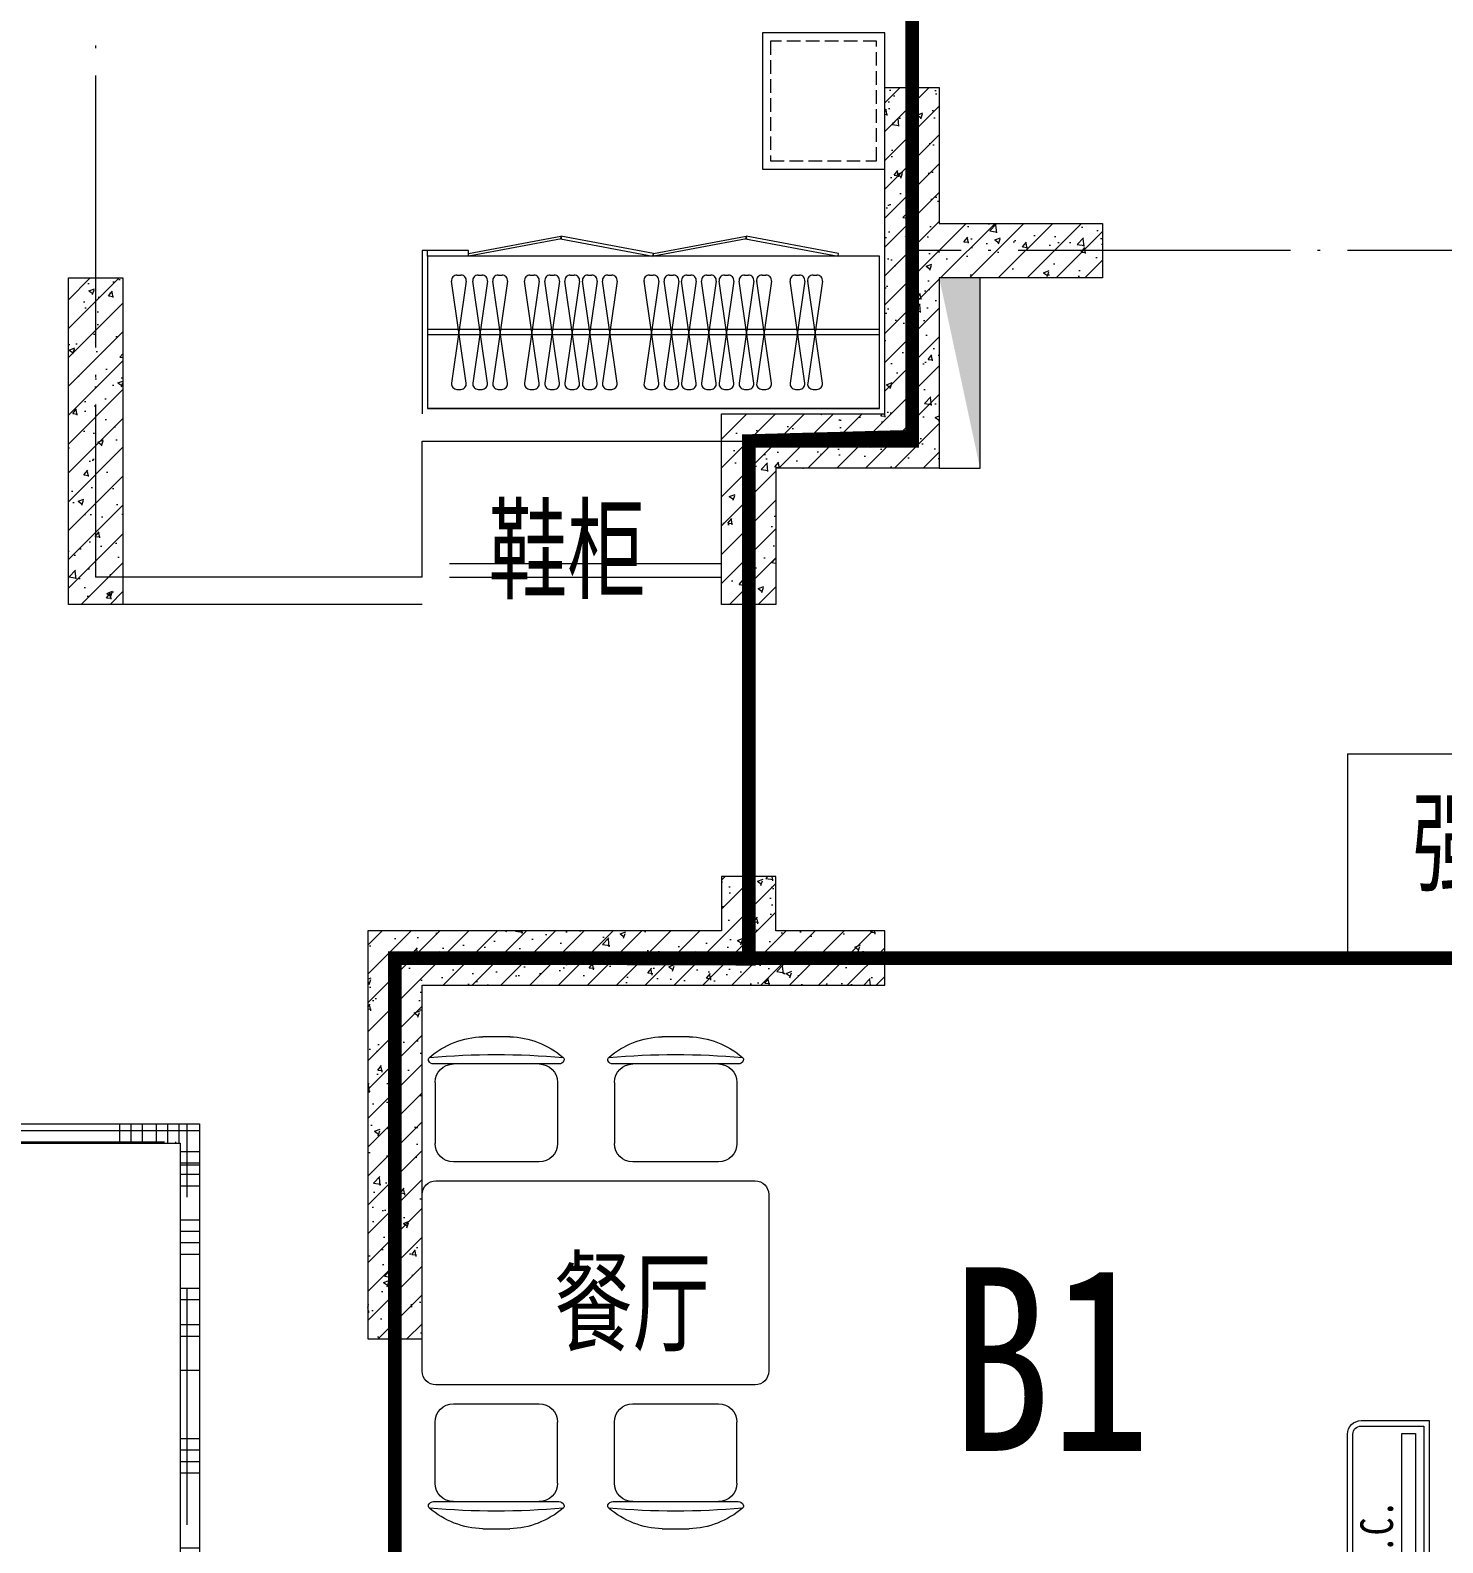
# Model space of a CAD drawing. Extents: x 5393441 to 5456441, y -1528218 to -1483673.
# Drawn here: x 5410101 to 5415291, y -1505849 to -1500290 of the extents above; entities that cross this region are included whole.
import ezdxf
from ezdxf.enums import TextEntityAlignment as Align

# ---------------------------------------------------------------- set-up
doc = ezdxf.new("R2010")
doc.units = 0
doc.header["$LTSCALE"] = 1000
doc.header["$MEASUREMENT"] = 0
doc.linetypes.add('DASH', pattern=[0.35, 0.25, -0.1])
doc.linetypes.add('DOTE', pattern=[2.4200000000000004, 2, -0.2, 0.02, -0.2])
for name, color, linetype, lineweight in [('0-号码', 7, 'Continuous', 5), ('DOTE', 250, 'DOTE', 5), ('fd', 4, 'Continuous', 5), ('PUB_TEXT', 7, 'Continuous', 5), ('剪力墙', 2, 'Continuous', 15), ('剪力墙填充', 8, 'Continuous', 5), ('地下室墙体', 7, 'Continuous', 5), ('家具', 159, 'Continuous', 5), ('面积', 190, 'Continuous', 5)]:
    doc.layers.add(name, color=color, linetype=linetype, lineweight=lineweight)
doc.styles.add('-宋体', font='simfang0.ttf', dxfattribs={"width": 0.8})
doc.styles.add('_TCH_SPACE', font='simplex_.ttf', dxfattribs={"height": 5, "bigfont": 'GBCBIG'})
doc.styles.add('DIM_FONT', font='细黑一简.ttf', dxfattribs={"width": 0.8})
doc.styles.add('HZ', font='SimSun.ttf', dxfattribs={"width": 0.8, "height": 1.2})

# ---------------------------------------------------------------- blocks, each defined once
blk = doc.blocks.new('sdgdfgdfhbf')
at = {"layer": '家具'}
blk.add_lwpolyline([(0, 0), (700, 0), (700, -150), (0, -149.9999999998836), (0, 0)], dxfattribs=at)
blk.add_solid([(0, 0), (0, -149.9999999998836), (0, 0), (700, -149.9999999995343)], dxfattribs=at)
blk = doc.blocks.new('A$C2D724C6D')
at = {"layer": '家具', "ltscale": 0.5}
blk.add_lwpolyline([(49.99992823439243, 299.9999716153252), (849.9999282343852, 299.9999716153252, -0.414213562373095), (899.9999282343852, 249.9999716153252), (899.9999282343924, -2.838467480614781e-05), (-7.176560757216066e-05, -2.838467480614781e-05), (-7.176560757216066e-05, 249.9999716153252, -0.414213562373095)], format="xyb", close=True, dxfattribs=at)
at = {"layer": '家具', "color": 251, "ltscale": 40}
blk.add_lwpolyline([(49.99992823439243, 279.9999716153252), (849.9999282343852, 279.9999716153252, -0.4142135623730951), (879.9999282343852, 249.9999716153252), (879.9999282343924, 19.99997161532519), (19.99992823439243, 19.99997161532519), (19.99992823439243, 249.9999716153252, -0.4142135623730951)], format="xyb", close=True, dxfattribs=at)
blk.add_lwpolyline([(52.93805321354012, 49.9135711810668), (52.93805321354012, 99.9135711810668), (852.9380532135401, 99.9135711810668), (852.9380532135401, 49.9135711810668)], close=True, dxfattribs=at)
at = {"layer": '家具', "color": 251, "ltscale": 40, "style": 'HZ', "width": 0.8}
blk.add_text('A.C.', height=120, rotation=6.403302346886927e-06, dxfattribs=at).set_placement((347.6398743229729, 132.7092034386401))
blk = doc.blocks.new('fjkf')
at = {"layer": '家具'}
for p, q in [((4495004.035092641, -1261164.593125854), (4494354.035092641, -1261164.593125854)), ((4493874.772992838, -1261666.875703689), (4493874.772992838, -1261206.875703689)), ((4493942.272992838, -1261211.875703689), (4494167.272992838, -1261211.875703689)), ((4494304.035092641, -1261214.593125854), (4494304.035092641, -1262388.002846777)), ((4495054.035092641, -1262388.002846777), (4495054.035092641, -1261214.593125854)), ((4495415.797192442, -1261211.875703689), (4495190.797192442, -1261211.875703689)), ((4495483.297192442, -1261206.875703689), (4495483.297192442, -1261666.875703689)), ((4494234.772992838, -1261594.375703689), (4494234.772992838, -1261279.375703689)), ((4495123.297192442, -1261279.375703689), (4495123.297192442, -1261594.375703689)), ((4493774.772992838, -1261486.442270847), (4493774.772992838, -1261387.309136531)), ((4495583.297192442, -1261387.309136531), (4495583.297192442, -1261486.442270847)), ((4493942.272992838, -1261661.875703689), (4494167.272992838, -1261661.875703689)), ((4495415.797192442, -1261661.875703689), (4495190.797192442, -1261661.875703689)), ((4493874.772992838, -1262325.858898928), (4493874.772992838, -1261865.858898928)), ((4495483.297192442, -1261865.858898928), (4495483.297192442, -1262325.858898928)), ((4493942.272992838, -1261870.858898928), (4494167.272992838, -1261870.858898928)), ((4495415.797192442, -1261870.858898928), (4495190.797192442, -1261870.858898928)), ((4494234.772992838, -1262253.358898928), (4494234.772992838, -1261938.358898928)), ((4495123.297192442, -1261938.358898928), (4495123.297192442, -1262253.358898928)), ((4493774.772992838, -1262145.425466086), (4493774.772992838, -1262046.29233177)), ((4495583.297192442, -1262046.29233177), (4495583.297192442, -1262145.425466086)), ((4493942.272992838, -1262320.858898928), (4494167.272992838, -1262320.858898928)), ((4495415.797192442, -1262320.858898928), (4495190.797192442, -1262320.858898928)), ((4494354.035092641, -1262438.002846777), (4495004.035092641, -1262438.002846777))]:
    blk.add_line(p, q, dxfattribs=at)
for centre, radius, start, end in [((4494090.212864161, -1261397.0301156), 315.5896225382623, 139.2734566859327, 178.234862148255), ((4496552.611243559, -1261436.875703689), 2712.716921149136, 174.8023040328757, 185.1976959671243), ((4493858.627220919, -1261197.648302869), 10, 67.33000878699113, 139.2734566859327), ((4493854.772992838, -1261206.875703689), 20, 0, 67.33000878699113), ((4494354.035092641, -1261214.593125854), 50, 90, 180), ((4495004.035092641, -1261214.593125854), 50, 0, 90), ((4495503.297192442, -1261206.875703689), 20, 112.6699912130089, 180), ((4495499.442964361, -1261197.648302869), 10, 40.72654331406727, 112.6699912130089), ((4495267.857321121, -1261397.0301156), 315.5896225382623, 1.765137851744966, 40.72654331406727), ((4492805.458941721, -1261436.875703689), 2712.716921149136, 354.8023040328757, 5.197695967124301), ((4493942.272992838, -1261279.375703689), 67.5, 90, 180), ((4494167.272992838, -1261279.375703689), 67.5, 0, 90), ((4495190.797192442, -1261279.375703689), 67.5, 90, 180), ((4495415.797192442, -1261279.375703689), 67.5, 0, 90), ((4494090.212864161, -1261476.721291778), 315.5896225382623, 181.765137851745, 220.7265433140673), ((4495267.857321121, -1261476.721291778), 315.5896225382623, 319.2734566859327, 358.234862148255), ((4493942.272992838, -1261594.375703689), 67.5, 180, 270), ((4494167.272992838, -1261594.375703689), 67.5, 270, 0), ((4495190.797192442, -1261594.375703689), 67.5, 180, 270), ((4495415.797192442, -1261594.375703689), 67.5, 270, 0), ((4493858.627220919, -1261676.103104509), 10, 220.7265433140673, 292.6699912130089), ((4493854.772992838, -1261666.875703689), 20, 292.6699912130089, 0), ((4495503.297192442, -1261666.875703689), 20, 180, 247.3300087869911), ((4495499.442964361, -1261676.103104509), 10, 247.3300087869911, 319.2734566859327), ((4494090.212864161, -1262056.013310839), 315.5896225382623, 139.2734566859325, 178.2348621482554), ((4496552.611243559, -1262095.858898928), 2712.716921149136, 174.8023040328757, 185.1976959671243), ((4493858.627220919, -1261856.631498108), 10, 67.33000878699117, 139.2734566859325), ((4493854.772992838, -1261865.858898928), 20, 0, 67.33000878699117), ((4495503.297192442, -1261865.858898928), 20, 112.6699912130088, 180), ((4495499.442964361, -1261856.631498108), 10, 40.7265433140675, 112.6699912130088), ((4495267.857321121, -1262056.013310839), 315.5896225382623, 1.765137851744618, 40.7265433140675), ((4492805.458941721, -1262095.858898928), 2712.716921149136, 354.8023040328757, 5.197695967124345), ((4493942.272992838, -1261938.358898928), 67.5, 90, 180), ((4494167.272992838, -1261938.358898928), 67.5, 0, 90), ((4495190.797192442, -1261938.358898928), 67.5, 90, 180), ((4495415.797192442, -1261938.358898928), 67.5, 0, 90), ((4494090.212864161, -1262135.704487017), 315.5896225382623, 181.7651378517446, 220.7265433140675), ((4495267.857321121, -1262135.704487017), 315.5896225382623, 319.2734566859325, 358.2348621482554), ((4493942.272992838, -1262253.358898928), 67.5, 180, 270), ((4494167.272992838, -1262253.358898928), 67.5, 270, 0), ((4495190.797192442, -1262253.358898928), 67.5, 180, 270), ((4495415.797192442, -1262253.358898928), 67.5, 270, 0), ((4493858.627220919, -1262335.086299748), 10, 220.7265433140675, 292.6699912130088), ((4493854.772992838, -1262325.858898928), 20, 292.6699912130088, 0), ((4495503.297192442, -1262325.858898928), 20, 180, 247.3300087869911), ((4495499.442964361, -1262335.086299748), 10, 247.3300087869911, 319.2734566859325), ((4494354.035092641, -1262388.002846777), 50, 180, 270), ((4495004.035092641, -1262388.002846777), 50, 270, 0)]:
    blk.add_arc(centre, radius, start, end, dxfattribs=at)
blk = doc.blocks.new('dgfgf')
at = {"layer": '家具'}
blk.add_lwpolyline([(7597.416674697219, -62676.15392832961), (7147.416674697219, -62676.15392832962), (7147.41667469719, -63176.15392832961), (7597.416674697219, -63176.15392832962), (7597.416674697219, -62676.15392832961), (7517.416674697219, -62676.1539283296)], dxfattribs=at)
at = {"layer": '家具', "color": 251, "linetype": 'DASH', "ltscale": 0.2}
blk.add_lwpolyline([(7567.416674697248, -62706.1539283296), (7177.416674697248, -62706.1539283296), (7177.416674697248, -63146.1539283296), (7567.416674697248, -63146.1539283296)], close=True, dxfattribs=at)
blk = doc.blocks.new('A$C51665D82')
at = {"layer": '家具'}
for p, q in [((235.6646422443446, 3361.500237341214), (3081.284637858102, 3361.500237674103)), ((235.6646422499325, 3314.053641592036), (235.6646422443446, 3361.500237341214)), ((3081.284637858102, 3361.500237674103), (3081.284638253215, 267.5119865451707)), ((905.3797863234649, 3291.1522105193), (3010.936610964825, 3291.152210764471)), ((3010.936610964825, 3291.152210764471), (3010.936611343583, 337.8600134385051)), ((3010.936611343583, 337.8600134385051), (1530.070347495202, 337.8600132659776)), ((3081.284638253215, 267.5119865451707), (1530.07034750341, 267.5119863646687))]:
    blk.add_line(p, q, dxfattribs=at)
at = {"layer": '家具', "color": 8}
for p, q in [((260.1765328696929, 3336.98834672221), (3081.284637860954, 3336.988347050617)), ((260.1765328723704, 3314.053641594888), (260.1765328696929, 3336.98834672221)), ((2789.285668720491, 3291.152210738626), (2789.285668712284, 3361.50023764011)), ((2831.164728484699, 3295.109287256491), (2831.164728476957, 3361.500237644999)), ((2873.043788249954, 3291.152210748405), (2873.043788241746, 3361.500237649889)), ((2923.420051032328, 3291.152210754284), (2923.420051024121, 3361.500237655768)), ((2965.299110797117, 3291.152210759115), (2965.29911078891, 3361.500237660599)), ((3007.178170561907, 3291.152210764005), (3007.1781705537, 3361.500237665488)), ((3037.081264356559, 3092.560570103233), (3037.081264290318, 3361.500237668981)), ((905.0382428860757, 3295.109287032508), (2953.323144768481, 3295.109287270927)), ((2995.202204533736, 3291.152210762608), (2995.202204533271, 3295.109287275583)), ((63.84159646497574, 3186.355390710232), (63.84159645717591, 3256.016519378114)), ((87.05644533212762, 3279.231368258479), (847.6743048289791, 3279.231368347013)), ((870.5575130110374, 3256.34816017031), (870.5575130191864, 3186.023750105931)), ((3010.936611003359, 3260.076809159364), (3081.284637904842, 3260.076809167513)), ((3010.936611008248, 3218.197749394574), (3081.284637909732, 3218.197749402723)), ((3010.936610974139, 3211.3511677481), (3081.284637875622, 3211.351167756249)), ((3010.936611013138, 3176.318689629785), (3081.284637914621, 3176.318689637934)), ((63.84159654681571, 2486.264921010414), (63.84159647068009, 3139.925692954974)), ((87.0564453456318, 3163.140541835339), (847.6743048424833, 3163.140541923873)), ((235.6646424854407, 986.2665479538846), (235.6646422346821, 3140.016976136656)), ((3010.936611017969, 3134.439629864995), (3081.284637919453, 3134.439629873144)), ((3010.936611032637, 3008.802450570627), (3081.284637934121, 3008.802450578776)), ((3010.936611037469, 2966.923390805838), (3081.284637938952, 2966.923390813987)), ((3010.936611042358, 2925.044331041048), (3081.284637943842, 2925.044331049197)), ((3010.936611047247, 2883.165271276259), (3081.284637948731, 2883.165271284408)), ((3010.936611061858, 2757.528091981891), (3081.284637963341, 2757.52809199004)), ((3037.081264496839, 1887.463135748287), (3037.081264395558, 2757.528091984917)), ((1364.043532303709, 2721.672656075796), (1364.043532463082, 1352.534641372506)), ((2320.52585338807, 2721.672656187147), (1364.043532303709, 2721.672656075796)), ((2320.525853547442, 1352.534641483857), (2320.52585338807, 2721.672656187147)), ((3010.936611066747, 2715.649032217101), (3081.284637968231, 2715.64903222525)), ((3010.936611077457, 2623.769972452312), (3081.284637978941, 2623.769972460461)), ((3010.936611082288, 2581.890912687522), (3081.284637983772, 2581.890912695671)), ((84.99976923444774, 2463.141355296946), (847.6743868670892, 2463.141355385713)), ((3010.936611096957, 2456.253733393154), (3081.28463799844, 2456.253733401303)), ((63.84159663994797, 1686.265734472021), (63.84159655217081, 2440.01778957824)), ((3010.936611126177, 2204.979374804418), (3081.284638027661, 2204.979374812567)), ((3010.936611131066, 2163.100315039628), (3081.28463803255, 2163.100315047777)), ((3010.936611135956, 2121.221255274839), (3081.284638037439, 2121.221255282988)), ((3010.936611140845, 2079.342195510049), (3081.284638042329, 2079.342195518198)), ((3010.936611172918, 1803.705016215681), (3081.284638074401, 1803.70501622383)), ((3010.936611177807, 1761.825956450892), (3081.284638079291, 1761.825956459041)), ((3010.936611182638, 1719.946896686102), (3081.284638084122, 1719.946896694251)), ((3010.936611187528, 1678.067836921313), (3081.284638089011, 1678.067836929462)), ((63.84159672143869, 986.2665479338611), (63.84159664530307, 1640.018603039847)), ((84.99976932758, 1663.142168758321), (847.6743869602215, 1663.142168847087)), ((3010.936611202138, 1552.430657626945), (3081.284638103622, 1552.430657635094)), ((3010.936611207027, 1510.551597862155), (3081.284638108511, 1510.551597870304)), ((3037.081264619657, 832.3657013933407), (3037.081264535838, 1552.430657629971)), ((1364.043532463082, 1352.534641372506), (2320.525853547442, 1352.534641483857)), ((3010.936611266457, 999.8819404494716), (3081.284638167941, 999.8819404576207)), ((3010.936611271347, 958.0028806846822), (3081.28463817283, 958.0028806928312)), ((3010.936611276236, 916.1238209198928), (3081.28463817772, 916.1238209280418)), ((3010.936611281126, 874.2447611551033), (3081.284638182609, 874.2447611632524)), ((63.84159682138124, 127.6980896801106), (63.84159674373223, 794.8129217698588)), ((84.99976941838395, 817.9364874883322), (1475.110951422597, 817.9364876501495)), ((235.6646425800864, 172.8966969844769), (235.6646425077342, 794.8129217898822)), ((1497.09470990696, 150.9129387246212), (1497.094709831872, 795.952729245997)), ((3010.936611295736, 748.6075818607351), (3081.284638197219, 748.6075818688842)), ((3010.936611300625, 706.7285220959457), (3081.284638202109, 706.7285221040947)), ((3010.936611305515, 664.8494623311562), (3081.284638206998, 664.8494623393053)), ((3010.936611310346, 622.9704025663668), (3081.28463821183, 622.9704025745159)), ((3010.936611330835, 447.3332232719986), (3081.284638232319, 447.3332232801476)), ((3037.081264685432, 267.5119865400484), (3037.081264664535, 447.3332232750254)), ((3010.936611335666, 405.4541635072092), (3081.28463823715, 405.4541635153582)), ((1754.05578413594, 267.5119863906293), (1754.055784127791, 337.8600132921129)), ((1795.934843899217, 279.8169840711053), (1795.934843892464, 337.8600132970023)), ((1844.769162553013, 267.5119864011649), (1844.769162544864, 337.8600133026484)), ((1886.648222317803, 267.5119864060543), (1886.648222309654, 337.8600133075379)), ((1964.172289227135, 279.816984090663), (1964.172289220383, 337.8600133165601)), ((2006.051348993322, 267.511986419966), (2006.051348985173, 337.8600133214495)), ((2167.089541021036, 267.5119864387088), (2167.089541012887, 337.8600133401924)), ((2208.968600784312, 279.8169841191848), (2208.96860077756, 337.8600133450818)), ((2257.802919438109, 267.5119864492444), (2257.80291942996, 337.860013350728)), ((2299.681979202898, 267.5119864541339), (2299.681979194749, 337.8600133556174)), ((2377.206046112231, 279.8169841387426), (2377.206046105479, 337.8600133646396)), ((2419.085105878417, 267.5119864680455), (2419.085105870268, 337.860013369529)), ((2574.543331624649, 267.5119864862063), (2574.5433316165, 337.8600133876898)), ((2616.422391387925, 279.8169841666822), (2616.422391381173, 337.8600133925793)), ((2665.256710041722, 267.5119864967419), (2665.256710033573, 337.8600133982254)), ((2707.135769806511, 267.5119865016313), (2707.135769798362, 337.8600134031149)), ((2784.659836715844, 279.81698418624), (2784.659836709092, 337.8600134121371)), ((2826.53889648203, 267.511986515543), (2826.538896473881, 337.8600134170265)), ((2868.41795624682, 267.5119865204324), (2868.417956238671, 337.8600134219159)), ((2910.297016010096, 279.8169842008501), (2910.297016003344, 337.8600134267472)), ((2959.131334663893, 267.511986530968), (2959.131334655744, 337.8600134324515)), ((3010.936611340556, 363.5751037424197), (3081.284638242039, 363.5751037505688)), ((1530.070347497065, 321.6960438052192), (3081.284638246929, 321.6960439857794)), ((1530.070347502013, 279.8169840405462), (2953.323145154456, 279.8169842060888)), ((2995.202204920643, 267.5119865351589), (2995.202204919246, 279.8169842107454)), ((63.84159682947211, 58.03696101222886), (63.84159682138124, 127.6980896801106)), ((87.05644569627475, 150.9129385604756), (1507.646697990014, 150.9129387258436)), ((1530.070347527915, 57.70532048470341), (1530.070347519708, 128.0297305490822)), ((87.05644570983713, 34.82211213733535), (1507.187139351212, 34.82211230287794))]:
    blk.add_line(p, q, dxfattribs=at)
at = {"layer": '家具', "ltscale": 20}
for p, q in [((882.4965781413484, 3314.053641667415), (63.84159645042382, 3314.053641572071)), ((905.3797863357468, 3185.970332541387), (905.3797863235231, 3291.170433490654)), ((0.0007620410760864615, 3279.231368248351), (0.0007623080164194107, 986.2665479264688)), ((870.5575950437924, 2486.024563567771), (870.5575949676568, 3140.257333747169)), ((1331.067894689797, 2754.648293682025), (1331.067894856853, 1319.559003758593)), ((2353.501490994298, 2754.648293801059), (1331.067894689797, 2754.648293682025)), ((2353.501491161354, 1319.559003877628), (2353.501490994298, 2754.648293801059)), ((870.5575952184154, 986.0261904909858), (870.5575950491475, 2440.25814720901)), ((1331.067894856853, 1319.559003758593), (2353.501491161354, 1319.559003877628)), ((84.31290238525253, 963.2143858028576), (20.47206797183026, 963.2143857954652)), ((847.6743870417122, 963.1429823089275), (84.99976940150373, 963.1429822203936)), ((65.9520375438733, 850.9121250961907), (1464.119072215399, 850.9121252589393)), ((0.0007623314158990979, 784.9608498683665), (0.000762418785598129, 34.82211212720722)), ((1530.070347514411, 173.7961469078436), (1530.070347443223, 784.9608500464819)), ((1507.187139337766, 150.9129387257854), (1542.009412654093, 150.9129387298599)), ((1564.892620848375, 22.88304717245046), (1564.892620836152, 128.0297305531567)), ((34.82303573924582, -0.0001611851039342582), (1542.009412671672, -0.0001610096078366041))]:
    blk.add_line(p, q, dxfattribs=at)
for centre, major_axis, ratio, start_param, end_param in [((60.51455481548328, 3244.221316380019), (-49.4349210971638, 49.43492109716381), 0.9999999999947311, -0.8330054528858446, 0.2609025696704801), ((882.4965781441424, 3291.170433488034), (16.18087167899285, 16.18087167899284), 0.9999999999939125, 5.497787143895468, 7.068583470697088), ((847.6743048399221, 3186.023750103253), (-16.18087167900194, 16.18087167900194), 0.9999999999927885, 2.356194490305749, 3.926990817107221), ((887.9687316206982, 3186.023750107968), (12.67655860483847, 12.70333333645848), 0.9429872195291776, 2.325806980603356, 5.467399634193149), ((847.674386788276, 3140.257333744492), (-16.18087167909989, 16.1808716790999), 0.9999999999806812, 3.926990817113274, 5.497787143889488), ((847.6743868644116, 2486.024563565094), (-16.18087167900194, 16.18087167900194), 0.9999999999927885, 2.356194490305749, 3.926990817107221), ((847.6743868697667, 2440.258147206332), (16.18087167896192, 16.18087167896192), 0.9999999999977351, 5.497787143897379, 7.068583470695176), ((847.6743869575439, 1686.025377026468), (-16.18087167900194, 16.18087167900194), 0.9999999999927885, 2.356194490305749, 3.926990817107221), ((847.674386962899, 1640.258960667939), (16.18087167896192, 16.18087167896192), 0.9999999999977351, 5.497787143897379, 7.068583470695176), ((23.21561118564568, 986.2665479291463), (16.41537706556734, 16.41537706556734), 0.9999999999961955, 2.356194490306877, 3.838281381814744), ((847.6743870390346, 986.0261904883082), (-16.18087167900194, 16.18087167900194), 0.9999999999927885, 2.356194490305749, 3.926990817107221), ((1507.18713933503, 173.7961469051661), (16.1808716792086, 16.1808716792086), 0.9999999999825065, 3.926990817100279, 5.497787143889765), ((34.8230357352295, 34.82211213122355), (24.62306559831631, 24.62306559831631), 0.9999999999992052, 2.35619449030833, 3.926990817102977), ((1542.009412668995, 22.88304716977291), (-16.18087167900012, 16.18087167900012), 0.9999999999930134, 2.356194490305861, 3.926990817107108)]:
    blk.add_ellipse(centre, major_axis=major_axis, ratio=ratio, start_param=start_param, end_param=end_param, dxfattribs=at)
at = {"layer": '家具', "color": 8}
for centre, major_axis, ratio, start_param, end_param in [((87.05644533492159, 3256.01651938085), (16.41537706564213, 16.41537706564213), 0.9999999999939608, 0.7853981635158058, 2.35619449030576), ((847.674304831773, 3256.348160167632), (16.18087167896192, 16.18087167896192), 0.9999999999977351, 5.497787143897379, 7.068583470695176), ((87.05644534307066, 3186.355390712968), (16.41537706556483, 16.41537706556483), 0.9999999999833209, 2.35619449030044, 3.926990817110919), ((87.05644534842577, 3139.92569295771), (16.41537706556117, 16.41537706556116), 0.9999999999937957, 0.7853981635108734, 2.356194490295648), ((212.4497933570528, 3140.016976133978), (-16.41537706579453, 16.41537706579453), 0.9999999999799907, 3.926990817113681, 5.409077708593273), ((87.05644542456139, 2486.264921013149), (-16.41537706579453, 16.41537706579453), 0.9999999999799907, 0.7853981635238876, 2.267485055003479), ((87.0564454299165, 2440.017789580976), (16.41537706581819, 16.41537706581819), 0.9999999999771874, 0.8741075988192947, 2.356194490297373), ((87.05644551769365, 1686.265734474757), (-16.41537706566688, 16.41537706566688), 0.9999999999948502, 0.785398163516458, 2.267485055010848), ((87.05644552304875, 1640.018603042583), (16.41537706564365, 16.41537706564365), 0.9999999999950101, 0.8741075988104675, 2.356194490306285), ((87.05644559918437, 986.2665479365969), (-16.41537706566688, 16.41537706566688), 0.9999999999948502, 0.785398163516458, 2.267485055010848), ((258.87949136307, 986.2665479566203), (16.41537706556734, 16.41537706556734), 0.9999999999961955, 2.356194490306877, 3.838281381814744), ((87.0564456214779, 794.8129217725946), (16.41537706567901, 16.41537706567901), 0.999999999998139, 0.8741075988112029, 2.356194490307849), ((212.449793630105, 794.8129217872047), (-16.41537706567513, 16.41537706567513), 0.999999999996034, 3.92699081710566, 5.409077708603943), ((87.05644569371361, 174.1277874381049), (16.41537706559393, 16.41537706559393), 0.9999999999998338, 2.356194490308697, 3.926990817102662), ((258.8794914577156, 172.8966969872126), (-16.41537706566072, 16.41537706566072), 0.9999999999927822, 0.7853981635174918, 2.267485055017337), ((87.05644569912693, 127.6980896828463), (-16.41537706560121, 16.41537706560121), 0.9999999999989473, -0.7853981632801293, 0.7853981635144094), ((1507.187139340327, 128.0297305464046), (16.18087167899285, 16.18087167899284), 0.9999999999939125, 5.497787143895468, 7.068583470697088), ((87.05644570721779, 58.03696101496462), (16.4153770656485, 16.4153770656485), 0.9999999999731265, 2.356194490285314, 3.926990817113509), ((1507.187139348534, 57.70532048202585), (-16.18087167897102, 16.18087167897102), 0.9999999999966105, 2.356194490307659, 3.92699081710531)]:
    blk.add_ellipse(centre, major_axis=major_axis, ratio=ratio, start_param=start_param, end_param=end_param, dxfattribs=at)
at = {"layer": '家具', "color": 8, "extrusion": (0, 0, -1)}
for centre, major_axis, ratio, start_param, end_param in [((258.8794911123114, 3140.016976139392), (16.41537706560993, 16.41537706560993), 0.9999999999891798, 3.926990816876216, 5.4090777083708), ((212.4497936078114, 986.266547951207), (16.41537706564365, 16.41537706564365), 0.99999999999501, 0.7853981632835083, 2.267485054779326), ((258.8794913853635, 794.812921792618), (16.4153770656673, 16.41537706566731), 0.9999999999947308, 3.926990816873441, 5.409077708371506), ((1475.110951425158, 795.9527292434359), (15.54486464546244, 15.54486464546244), 0.9999999999860432, -0.785398163520928, 0.7853981632880909), ((212.4497937024571, 172.8966969817993), (16.41537706567901, 16.41537706567902), 0.999999999998139, 0.7853981632819438, 2.26748505477859)]:
    blk.add_ellipse(centre, major_axis=major_axis, ratio=ratio, start_param=start_param, end_param=end_param, dxfattribs=at)
at = {"layer": '家具', "ltscale": 20, "extrusion": (0, 0, -1)}
for centre, major_axis, ratio, start_param, end_param in [((65.95203755155671, 784.9608498760499), (-46.63459393614175, 46.63459393614175), 0.9999999999965749, 5.497787143664034, 7.068583470462245), ((1464.119072223082, 784.9608500387985), (46.63459393615631, 46.63459393615631), 0.9999999999959504, -0.7853981635159744, 0.785398163283082)]:
    blk.add_ellipse(centre, major_axis=major_axis, ratio=ratio, start_param=start_param, end_param=end_param, dxfattribs=at)
at = {"layer": '家具', "ltscale": 20, "extrusion": (0, 0, -0.9999999999999998)}
blk.add_ellipse((1542.009412656771, 128.0297305504791), major_axis=(16.18087167899284, 16.18087167899285), ratio=0.9999999999939128, start_param=-0.7853981635175014, end_param=0.785398163284118, dxfattribs=at)
blk = doc.blocks.new('jianliqiang')
at = {"layer": '剪力墙填充'}
h = blk.add_hatch(dxfattribs=at)
h.set_pattern_fill('钢筋混凝土', color=256, scale=30, style=0)
h.set_pattern_definition([(45, (553807.6401672168, 5985.960819988977), (-53.03300858899106, 53.03300858899107), []), (49.99999999999999, (553807.6401672168, 5985.960819988977), (215.178054780226, -18.82564049477853), [22.5, -247.5]), (355, (553807.6401672168, 5985.960819988977), (-41.6254000839, 225.6576401100035), [18, -198]), (100.4514, (553825.5716712167, 5984.392017988954), (173.5528145142065, 206.8318626182861), [19.12205699999994, -210.3426335999995]), (46.18420000000001, (553807.6401672168, 6045.960819988977), (320.1723145876933, -49.65570429870542), [33.75, -371.25]), (96.63559999999998, (553834.3211907167, 6041.822827889002), (280.398811664611, 292.2353612701325), [28.68308639999996, -315.5138999999993]), (351.1842, (553807.6401672168, 6045.960819988977), (280.3985835400882, 292.2355802775974), [27, -297]), (21, (553837.6401672168, 6030.960819988977), (179.0721156355385, -120.7856671996016), [22.5, -247.5]), (326.0000000000001, (553837.6401672168, 6030.960819988977), (72.99459957647451, 217.5450135140559), [18, -198]), (71.4514, (553852.5628371169, 6020.895338188973), (252.066788574447, 96.75914901298572), [19.122057, -210.3426336]), (37.50000000000001, (553807.6401672168, 5985.960819988977), (3.647956595187201, 99.86815614939344), [0, -195.6, 0, -201, 0, -198.75]), (7.499999999999999, (553807.6401672168, 5985.960819988977), (78.92086123264458, 118.3235135647081), [0, -114.6, 0, -191.1, 0, -75.75]), (327.5, (553740.7401672169, 5985.960819988977), (160.1467308517227, -6.76646152031394), [0, -75, 0, -234, 0, -310.5]), (317.5, (553710.7401672169, 5985.960819988977), (174.9558508027159, 30.03149469969529), [0, -97.5, 0, -155.4, 0, -220.5])])
h.paths.add_polyline_path([(3223472.603503441, -525767.5624390705), (3224072.603503441, -525767.5624390403), (3224072.603503451, -525967.5624390403), (3223472.603503509, -525967.5624384894), (3223472.603503509, -526667.5624388871), (3222872.603503582, -526667.5624391013), (3222872.603503604, -527167.5624391595), (3222672.603503605, -527167.5624391688), (3222672.603503582, -526667.5624391115), (3222672.603503571, -526467.5624391115), (3223272.603503683, -526467.562439082), (3223272.603503267, -525267.562439082), (3223472.603503267, -525267.5624390128)])
h = blk.add_hatch(dxfattribs=at)
h.set_pattern_fill('钢筋混凝土', color=256, scale=30, style=0)
h.set_pattern_definition([(45, (554107.6401688801, 5485.960796223022), (-53.03300858899106, 53.03300858899107), []), (49.99999999999999, (554107.6401688801, 5485.960796223022), (215.178054780226, -18.82564049477853), [22.5, -247.5]), (355, (554107.6401688801, 5485.960796223022), (-41.6254000839, 225.6576401100035), [18, -198]), (100.4514, (554125.5716728801, 5484.391994222999), (173.5528145142065, 206.8318626182861), [19.12205699999993, -210.3426335999994]), (46.18420000000001, (554107.6401688801, 5545.960796223022), (320.1723145876933, -49.65570429870542), [33.75, -371.25]), (96.63559999999998, (554134.32119238, 5541.822804123047), (280.398811664611, 292.2353612701325), [28.68308639999995, -315.5138999999992]), (351.1842, (554107.6401688801, 5545.960796223022), (280.3985835400882, 292.2355802775974), [27, -297]), (21, (554137.6401688801, 5530.960796223022), (179.0721156355385, -120.7856671996016), [22.5, -247.5]), (326.0000000000001, (554137.6401688801, 5530.960796223022), (72.99459957647451, 217.5450135140559), [18, -198]), (71.4514, (554152.5628387802, 5520.895314423018), (252.066788574447, 96.75914901298572), [19.122057, -210.3426336]), (37.50000000000001, (554107.6401688801, 5485.960796223022), (3.647956595187201, 99.86815614939344), [0, -195.6, 0, -201, 0, -198.75]), (7.499999999999999, (554107.6401688801, 5485.960796223022), (78.92086123264458, 118.3235135647081), [0, -114.6, 0, -191.1, 0, -75.75]), (327.5, (554040.7401688802, 5485.960796223022), (160.1467308517227, -6.76646152031394), [0, -75, 0, -234, 0, -310.5]), (317.5, (554010.7401688802, 5485.960796223022), (174.9558508027159, 30.03149469969529), [0, -97.5, 0, -155.4, 0, -220.5])])
h.paths.add_polyline_path([(3220272.603506938, -527167.5624630214), (3220272.603506859, -525967.5624630214), (3220472.603506859, -525967.5624630083), (3220472.603506924, -527167.5624630109)])
h = blk.add_hatch(dxfattribs=at)
h.set_pattern_fill('钢筋混凝土', color=256, scale=30, style=0)
h.set_pattern_definition([(45, (-2189968.581305367, 975232.8746567525), (-53.03300858899106, 53.03300858899107), []), (49.99999999999999, (-2189968.581305367, 975232.8746567525), (215.178054780226, -18.82564049477853), [22.5, -247.5]), (355, (-2189968.581305367, 975232.8746567525), (-41.6254000839, 225.6576401100035), [18, -198]), (100.4514, (-2189950.649801367, 975231.3058547524), (173.5528145142065, 206.8318626182861), [19.12205699999999, -210.3426335999999]), (46.18420000000001, (-2189968.581305367, 975292.8746567525), (320.1723145876933, -49.65570429870542), [33.75, -371.25]), (96.6356, (-2189941.900281867, 975288.7366646525), (280.398811664611, 292.2353612701325), [28.6830864, -315.5139]), (351.1842, (-2189968.581305367, 975292.8746567525), (280.3985835400882, 292.2355802775974), [27, -297]), (21, (-2189938.581305367, 975277.8746567525), (179.0721156355385, -120.7856671996016), [22.5, -247.5]), (326.0000000000001, (-2189938.581305367, 975277.8746567525), (72.99459957647451, 217.5450135140559), [18, -198]), (71.4514, (-2189923.658635467, 975267.8091749524), (252.066788574447, 96.75914901298572), [19.122057, -210.3426336]), (37.50000000000001, (-2189968.581305367, 975232.8746567525), (3.647956595187201, 99.86815614939344), [0, -195.6, 0, -201, 0, -198.75]), (7.499999999999999, (-2189968.581305367, 975232.8746567525), (78.92086123264458, 118.3235135647081), [0, -114.6, 0, -191.1, 0, -75.75]), (327.5, (-2190035.481305367, 975232.8746567525), (160.1467308517227, -6.76646152031394), [0, -75, 0, -234, 0, -310.5]), (317.5, (-2190065.481305367, 975232.8746567525), (174.9558508027159, 30.03149469969529), [0, -97.5, 0, -155.4, 0, -220.5])])
h.paths.add_polyline_path([(3221372.6035066, -528367.5624649117), (3221372.603506676, -529867.5624649117), (3221572.603506674, -529867.5624649117), (3221572.603506607, -528567.5624649015), (3223272.603505363, -528567.5624390831), (3223272.603505352, -528367.562439084), (3222872.603503661, -528367.5624391041), (3222872.603503652, -528167.5624391595), (3222672.603503652, -528167.5624391688), (3222672.603503661, -528367.5624391143)])
at = {"layer": '剪力墙'}
for points in [[(3223472.603503441, -525767.5624390705), (3224072.603503441, -525767.5624390403), (3224072.603503451, -525967.5624390403), (3223472.603503509, -525967.5624384894), (3223472.603503509, -526667.5624388871), (3222872.603503582, -526667.5624391013), (3222872.603503604, -527167.5624391595), (3222672.603503605, -527167.5624391688), (3222672.603503582, -526667.5624391115), (3222672.603503571, -526467.5624391115), (3223272.603503683, -526467.562439082), (3223272.603503267, -525267.562439082), (3223472.603503267, -525267.5624390128)], [(3220272.603506938, -527167.5624630214), (3220272.603506859, -525967.5624630214), (3220472.603506859, -525967.5624630083), (3220472.603506924, -527167.5624630109)], [(3221372.6035066, -528367.5624649117), (3221372.603506676, -529867.5624649117), (3221572.603506674, -529867.5624649117), (3221572.603506607, -528567.5624649015), (3223272.603505363, -528567.5624390831), (3223272.603505352, -528367.562439084), (3222872.603503661, -528367.5624391041), (3222872.603503652, -528167.5624391595), (3222672.603503652, -528167.5624391688), (3222672.603503661, -528367.5624391143)]]:
    blk.add_lwpolyline(points, close=True, dxfattribs=at)

msp = doc.modelspace()

# ---------------------------------------------------------------- linework, layer by layer
at = {"layer": 'DOTE', "linetype": 'DOTE', "ltscale": 0.5}
for p, q in [((5410341.184810825, -1494406.514600309), (5410341.184811931, -1502300.437121822)), ((5413341.184809065, -1494406.514599815), (5413341.184810101, -1501800.437121501)), ((5415941.184808084, -1501100.437121106), (5413341.184810003, -1501100.43712147)), ((5412741.184810101, -1501800.437121584), (5412741.184810367, -1503700.437121561)), ((5414941.184832144, -1502950.437121192), (5418741.184828573, -1502950.437120699)), ((5414941.184832144, -1502950.437121192), (5414941.184832249, -1503700.437121243)), ((5411441.18481212, -1503700.43712174), (5418741.184806499, -1503700.43712072)), ((5411441.184812122, -1503700.43712174), (5411441.18481382, -1515828.965765581))]:
    msp.add_line(p, q, dxfattribs=at)
at = {"layer": 'DOTE', "linetype": 'DOTE'}
msp.add_line((5411541.184792443, -1501800.437121749), (5413341.184810101, -1501800.437121501), dxfattribs=at)
at = {"layer": 'DOTE'}
for q in [(5411541.184792443, -1501800.437121749), (5410341.184811931, -1502300.437121822)]:
    msp.add_line((5411541.184792519, -1502300.437121601), q, dxfattribs=at)
at = {"layer": '地下室墙体'}
msp.add_line((5411541.184792926, -1502400.437119856), (5410241.184812327, -1502400.437119774), dxfattribs=at)
at = {"layer": '家具'}
for p, q in [((5411541.184793017, -1501100.437119616), (5411541.184792946, -1501700.437119622)), ((5411711.184792205, -1501100.437119638), (5411541.184793017, -1501100.437119616)), ((5411561.184792205, -1501100.437119648), (5411561.184793017, -1501100.437119635)), ((5411561.184792203, -1501120.437119632), (5411561.184792205, -1501100.437119632)), ((5411561.184792203, -1501120.437119648), (5411561.184793015, -1501120.437119635)), ((5411711.184792203, -1501120.437119648), (5411711.184792205, -1501100.437119638)), ((5413221.184810835, -1501680.437119952), (5411561.18479295, -1501680.437119619)), ((5411641.184792928, -1502250.43711986), (5412641.18481056, -1502250.437119929)), ((5411641.184792928, -1502300.43711986), (5412641.184810559, -1502300.437119929))]:
    msp.add_line(p, q, dxfattribs=at)
at = {"layer": '家具', "color": 8}
for p, q in [((5411703.247232175, -1501587.79384528), (5411649.285438726, -1501213.080394078)), ((5411703.247232218, -1501213.080394084), (5411649.285438682, -1501587.793845274)), ((5411669.109996743, -1501190.437119678), (5411683.422674208, -1501190.43711968)), ((5411781.127530945, -1501587.793845289), (5411727.165737497, -1501213.080394086)), ((5411781.127530989, -1501213.080394093), (5411727.165737453, -1501587.793845283)), ((5411746.990295513, -1501190.437119687), (5411761.302972978, -1501190.437119689)), ((5411854.718222315, -1501587.793845298), (5411800.756428866, -1501213.080394095)), ((5411854.718222358, -1501213.080394101), (5411800.756428822, -1501587.793845292)), ((5411820.580986883, -1501190.437119696), (5411834.893664348, -1501190.437119697)), ((5411971.536718702, -1501587.793845312), (5411917.574925253, -1501213.080394109)), ((5411971.536718746, -1501213.080394115), (5411917.574925209, -1501587.793845305)), ((5411937.399483269, -1501190.437119709), (5411951.712160734, -1501190.437119711)), ((5412045.895815846, -1501587.79384532), (5411991.934022396, -1501213.080394117)), ((5412045.895815889, -1501213.080394124), (5411991.934022352, -1501587.793845314)), ((5412011.758580413, -1501190.437119718), (5412026.071257878, -1501190.43711972)), ((5412119.486507215, -1501587.793845329), (5412065.524713766, -1501213.080394126)), ((5412119.486507258, -1501213.080394132), (5412065.524713722, -1501587.793845322)), ((5412085.349271782, -1501190.437119727), (5412099.661949248, -1501190.437119728)), ((5412183.87821394, -1501587.793845336), (5412129.916420491, -1501213.080394133)), ((5412183.878213984, -1501213.08039414), (5412129.916420448, -1501587.79384533)), ((5412149.740978508, -1501190.437119734), (5412164.053655974, -1501190.437119736)), ((5412257.46890531, -1501587.793845345), (5412203.50711186, -1501213.080394142)), ((5412257.468905354, -1501213.080394148), (5412203.507111817, -1501587.793845339)), ((5412223.331669877, -1501190.437119742), (5412237.644347343, -1501190.437119744)), ((5412410.322429691, -1501587.793845362), (5412356.360636242, -1501213.08039416)), ((5412410.322429735, -1501213.080394166), (5412356.360636198, -1501587.793845356)), ((5412376.185194259, -1501190.43711976), (5412390.497871724, -1501190.437119762)), ((5412483.91312106, -1501587.793845371), (5412429.951327612, -1501213.080394168)), ((5412483.913121104, -1501213.080394175), (5412429.951327568, -1501587.793845365)), ((5412449.775885628, -1501190.437119769), (5412464.088563094, -1501190.437119771)), ((5412548.304827786, -1501587.793845379), (5412494.343034337, -1501213.080394176)), ((5412548.30482783, -1501213.080394182), (5412494.343034294, -1501587.793845372)), ((5412514.167592354, -1501190.437119776), (5412528.480269819, -1501190.437119778)), ((5412621.895519156, -1501587.793845387), (5412567.933725706, -1501213.080394184)), ((5412621.8955192, -1501213.080394191), (5412567.933725663, -1501587.793845381)), ((5412587.758283723, -1501190.437119785), (5412602.070961189, -1501190.437119787)), ((5412686.287225882, -1501587.793845395), (5412632.325432433, -1501213.080394192)), ((5412686.287225925, -1501213.080394198), (5412632.325432389, -1501587.793845388)), ((5412652.149990449, -1501190.437119792), (5412666.462667914, -1501190.437119794)), ((5412759.877917251, -1501587.793845403), (5412705.916123802, -1501213.080394201)), ((5412759.877917294, -1501213.080394207), (5412705.916123758, -1501587.793845397)), ((5412725.740681818, -1501190.437119801), (5412740.053359284, -1501190.437119803)), ((5412824.269623976, -1501587.793845411), (5412770.307830527, -1501213.080394208)), ((5412824.26962402, -1501213.080394214), (5412770.307830484, -1501587.793845404)), ((5412790.132388544, -1501190.437119809), (5412804.44506601, -1501190.43711981)), ((5412947.281064976, -1501587.793845425), (5412893.319271526, -1501213.080394222)), ((5412947.28106502, -1501213.080394228), (5412893.319271483, -1501587.793845419)), ((5412913.143829543, -1501190.437119823), (5412927.456507009, -1501190.437119824)), ((5413011.672771702, -1501587.793845433), (5412957.710978253, -1501213.08039423)), ((5413011.672771745, -1501213.080394236), (5412957.710978209, -1501587.793845426)), ((5412977.535536269, -1501190.43711983), (5412991.848213734, -1501190.437119832)), ((5413221.184810869, -1501390.437119952), (5411561.184792983, -1501390.437119635)), ((5413221.184810867, -1501410.437119952), (5411561.184792981, -1501410.437119635)), ((5411669.109996693, -1501610.437119678), (5411683.422674159, -1501610.43711968)), ((5411746.990295464, -1501610.437119687), (5411761.30297293, -1501610.437119689)), ((5411820.580986833, -1501610.437119696), (5411834.893664299, -1501610.437119697)), ((5411937.399483221, -1501610.437119709), (5411951.712160686, -1501610.437119711)), ((5412011.758580364, -1501610.437119718), (5412026.07125783, -1501610.43711972)), ((5412085.349271733, -1501610.437119727), (5412099.661949199, -1501610.437119728)), ((5412149.740978459, -1501610.437119734), (5412164.053655924, -1501610.437119736)), ((5412223.331669828, -1501610.437119742), (5412237.644347294, -1501610.437119744)), ((5412376.18519421, -1501610.43711976), (5412390.497871676, -1501610.437119762)), ((5412449.775885579, -1501610.437119769), (5412464.088563045, -1501610.437119771)), ((5412514.167592305, -1501610.437119776), (5412528.48026977, -1501610.437119778)), ((5412587.758283674, -1501610.437119785), (5412602.07096114, -1501610.437119787)), ((5412652.1499904, -1501610.437119792), (5412666.462667866, -1501610.437119794)), ((5412725.740681769, -1501610.437119801), (5412740.053359235, -1501610.437119803)), ((5412790.132388495, -1501610.437119809), (5412804.44506596, -1501610.43711981)), ((5412913.143829494, -1501610.437119823), (5412927.45650696, -1501610.437119824)), ((5412977.53553622, -1501610.43711983), (5412991.848213686, -1501610.437119832))]:
    msp.add_line(p, q, dxfattribs=at)
at = {"layer": '家具'}
for points in [[(5411711.184792204, -1501110.60502163), (5412051.184792184, -1501047.502755019), (5412053.00957945, -1501057.334853037), (5411713.00957947, -1501120.437119648)], [(5412391.184792149, -1501110.60502171), (5412051.184792184, -1501047.502755019), (5412049.360004915, -1501057.334853037), (5412389.36000488, -1501120.437119727)], [(5412391.184792154, -1501110.60502171), (5412731.184792133, -1501047.502755099), (5412733.0095794, -1501057.334853116), (5412393.009579419, -1501120.437119727)], [(5413071.184792099, -1501110.605021789), (5412731.184792133, -1501047.502755099), (5412729.360004865, -1501057.334853116), (5413069.360004829, -1501120.437119806)], [(5413221.1848109, -1501120.437119952), (5411561.184793025, -1501120.437119635), (5411561.18479296, -1501680.437119596), (5413221.184810835, -1501680.437119914)]]:
    msp.add_lwpolyline(points, close=True, dxfattribs=at)
at = {"layer": '家具', "color": 8}
for centre, start, end in [((5411669.10999674, -1501210.437119678), 90, 187.5946433381943), ((5411683.422674205, -1501210.43711968), 352.4053566483474, 90), ((5411746.990295511, -1501210.437119687), 90, 187.5946433381943), ((5411761.302972976, -1501210.437119689), 352.4053566483474, 90), ((5411820.58098688, -1501210.437119696), 90, 187.5946433381943), ((5411834.893664345, -1501210.437119697), 352.4053566483474, 90), ((5411937.399483267, -1501210.437119709), 90, 187.5946433381943), ((5411951.712160733, -1501210.437119711), 352.4053566483474, 90), ((5412011.758580411, -1501210.437119718), 90, 187.5946433381943), ((5412026.071257876, -1501210.43711972), 352.4053566483474, 90), ((5412085.34927178, -1501210.437119727), 90, 187.5946433381943), ((5412099.661949245, -1501210.437119728), 352.4053566483474, 90), ((5412149.740978505, -1501210.437119734), 90, 187.5946433381943), ((5412164.053655971, -1501210.437119736), 352.4053566483474, 90), ((5412223.331669874, -1501210.437119742), 90, 187.5946433381943), ((5412237.644347341, -1501210.437119744), 352.4053566483474, 90), ((5412376.185194257, -1501210.43711976), 90, 187.5946433381943), ((5412390.497871722, -1501210.437119762), 352.4053566483474, 90), ((5412449.775885626, -1501210.437119769), 90, 187.5946433381943), ((5412464.088563091, -1501210.437119771), 352.4053566483474, 90), ((5412514.167592351, -1501210.437119776), 90, 187.5946433381943), ((5412528.480269817, -1501210.437119778), 352.4053566483474, 90), ((5412587.75828372, -1501210.437119785), 90, 187.5946433381943), ((5412602.070961187, -1501210.437119787), 352.4053566483474, 90), ((5412652.149990447, -1501210.437119792), 90, 187.5946433381943), ((5412666.462667912, -1501210.437119794), 352.4053566483474, 90), ((5412725.740681816, -1501210.437119801), 90, 187.5946433381943), ((5412740.053359281, -1501210.437119803), 352.4053566483474, 90), ((5412790.132388541, -1501210.437119809), 90, 187.5946433381943), ((5412804.445066007, -1501210.43711981), 352.4053566483474, 90), ((5412913.14382954, -1501210.437119823), 90, 187.5946433381943), ((5412927.456507007, -1501210.437119824), 352.4053566483474, 90), ((5412977.535536267, -1501210.43711983), 90, 187.5946433381943), ((5412991.848213732, -1501210.437119832), 352.4053566483474, 90), ((5411669.109996696, -1501590.437119678), 172.4053566483474, 270), ((5411683.422674161, -1501590.43711968), 270, 7.59464333819432), ((5411746.990295466, -1501590.437119687), 172.4053566483474, 270), ((5411761.302972931, -1501590.437119689), 270, 7.59464333819432), ((5411820.580986836, -1501590.437119696), 172.4053566483474, 270), ((5411834.893664301, -1501590.437119697), 270, 7.59464333819432), ((5411937.399483223, -1501590.437119709), 172.4053566483474, 270), ((5411951.712160688, -1501590.437119711), 270, 7.59464333819432), ((5412011.758580366, -1501590.437119718), 172.4053566483474, 270), ((5412026.071257832, -1501590.43711972), 270, 7.59464333819432), ((5412085.349271735, -1501590.437119727), 172.4053566483474, 270), ((5412099.661949201, -1501590.437119728), 270, 7.59464333819432), ((5412149.740978462, -1501590.437119734), 172.4053566483474, 270), ((5412164.053655927, -1501590.437119736), 270, 7.59464333819432), ((5412223.331669831, -1501590.437119742), 172.4053566483474, 270), ((5412237.644347296, -1501590.437119744), 270, 7.59464333819432), ((5412376.185194212, -1501590.43711976), 172.4053566483474, 270), ((5412390.497871677, -1501590.437119762), 270, 7.59464333819432), ((5412449.775885581, -1501590.437119769), 172.4053566483474, 270), ((5412464.088563047, -1501590.437119771), 270, 7.59464333819432), ((5412514.167592308, -1501590.437119776), 172.4053566483474, 270), ((5412528.480269773, -1501590.437119778), 270, 7.59464333819432), ((5412587.758283677, -1501590.437119785), 172.4053566483474, 270), ((5412602.070961142, -1501590.437119787), 270, 7.59464333819432), ((5412652.149990402, -1501590.437119792), 172.4053566483474, 270), ((5412666.462667868, -1501590.437119794), 270, 7.59464333819432), ((5412725.740681771, -1501590.437119801), 172.4053566483474, 270), ((5412740.053359237, -1501590.437119803), 270, 7.59464333819432), ((5412790.132388498, -1501590.437119809), 172.4053566483474, 270), ((5412804.445065963, -1501590.43711981), 270, 7.59464333819432), ((5412913.143829497, -1501590.437119823), 172.4053566483474, 270), ((5412927.456506962, -1501590.437119824), 270, 7.59464333819432), ((5412977.535536222, -1501590.43711983), 172.4053566483474, 270), ((5412991.848213688, -1501590.437119832), 270, 7.59464333819432)]:
    msp.add_arc(centre, 20, start, end, dxfattribs=at)
at = {"layer": '面积', "const_width": 50}
for points in [[(5412741.184812268, -1501800.437163978), (5413341.184812268, -1501800.437164002), (5413341.184812387, -1498400.437080924), (5407441.184814156, -1498400.437080665), (5407441.184814131, -1499000.437080664), (5404141.184814137, -1499000.437080528), (5404141.184813776, -1508100.437163508), (5407541.184813775, -1508100.437119657), (5407541.184813775, -1508100.437119657), (5411441.18481549, -1509600.437119819), (5411441.184813947, -1503700.437131832), (5412741.184812193, -1503700.437131884)], [(5411441.184813662, -1511000.437160149), (5411941.184812492, -1511000.43716012), (5415341.184810834, -1512500.437159878), (5415341.184810823, -1511000.437159953), (5418341.184805781, -1511000.437159725), (5421641.184810678, -1511000.437159708), (5421641.1848111, -1504700.437159653), (5419841.184810101, -1504700.437159811), (5418341.184805624, -1506050.437159743), (5418341.184806133, -1504700.437159943), (5418341.1848065, -1503700.437159713), (5411441.184813663, -1503700.437121668), (5411441.184813662, -1511000.437160149)]]:
    msp.add_lwpolyline(points, close=True, dxfattribs=at)

# ---------------------------------------------------------------- block references
at = {"layer": 'fd'}
msp.add_blockref('jianliqiang', (2189968.581305367, -975232.8746567525), dxfattribs=at)
at = {"layer": '家具'}
for name, p, rotation in [('dgfgf', (5420387.820505157, -1563476.69816599), 179.9993053017263), ('A$C2D724C6D', (5415241.184782174, -1506300.437048996), 90.0000441827862)]:
    msp.add_blockref(name, p, dxfattribs=dict(at, rotation=rotation))
at = {"layer": '家具', "xscale": -1, "rotation": 90}
msp.add_blockref('sdgdfgdfhbf', (5413441.184809991, -1501200.437121203), dxfattribs=at)
at = {"layer": '家具'}
msp.add_blockref('A$C51665D82', (5407641.18404971, -1507671.40717093), dxfattribs=at)
at = {"layer": '面积', "xscale": -1, "rotation": 90}
msp.add_blockref('fjkf', (4150376.591686176, 2989785.060482662), dxfattribs=at)

# ---------------------------------------------------------------- texts
at = {"layer": '0-号码', "style": '-宋体', "width": 0.8}
msp.add_text('B1', height=674.9999999999999, rotation=5.807354597209269e-09, dxfattribs=at).set_placement((5413483.358257724, -1505511.728899363))
at = {"layer": 'PUB_TEXT', "style": '_TCH_SPACE', "width": 0.7058823529411765}
for s, rotation, p in [('鞋柜', 359.999999997726, (5412074.36522034, -1502348.54721398)), ('强电', 7.520783995573764e-09, (5415466.461115181, -1503424.366906319)), ('餐厅', 7.520783995573764e-09, (5412314.26575647, -1505114.8290733))]:
    msp.add_text(s, height=300, rotation=rotation, dxfattribs=at).set_placement(p, align=Align.CENTER)
at = {"layer": '家具', "color": 8, "style": 'DIM_FONT', "flags": 9}
for tag, p, s, rotation, width in [('XSIZE', (5411675.499668785, -1501385.437119679), '54', 179.9999999809425, 0.7000000001862645), ('YSIZE', (5411675.816335453, -1501385.437119679), '450', 179.9999999809425, 0.7000000001862645), ('XSIZE', (5411753.379967555, -1501385.437119688), '54', 180, 0.7000000001862645), ('YSIZE', (5411753.696634223, -1501385.437119688), '450', 180, 0.7000000001862645), ('XSIZE', (5411826.970658925, -1501385.437119696), '54', 180, 0.7000000001862645), ('YSIZE', (5411827.287325593, -1501385.437119696), '450', 180, 0.7000000001862645), ('XSIZE', (5411943.789155312, -1501385.43711971), '54', 179.9999999809425, 0.7000000001862645), ('YSIZE', (5411944.105821979, -1501385.43711971), '450', 179.9999999809425, 0.7000000001862645), ('XSIZE', (5412018.148252456, -1501385.437119719), '54', 180, 0.7000000001862645), ('YSIZE', (5412018.464919123, -1501385.437119719), '450', 180, 0.7000000001862645), ('XSIZE', (5412091.738943825, -1501385.437119727), '54', 179.9999999809425, 0.7000000001862645), ('YSIZE', (5412092.055610493, -1501385.437119727), '450', 179.9999999809425, 0.7000000001862645), ('XSIZE', (5412156.130650551, -1501385.437119735), '54', 180, 0.7000000001862645), ('YSIZE', (5412156.447317218, -1501385.437119735), '450', 180, 0.7000000001862645), ('XSIZE', (5412229.72134192, -1501385.437119743), '54', 180, 0.7000000001862645), ('YSIZE', (5412230.038008587, -1501385.437119743), '450', 180, 0.7000000001862645), ('XSIZE', (5412382.574866301, -1501385.437119761), '54', 180, 0.7000000001862645), ('YSIZE', (5412382.891532969, -1501385.437119761), '450', 180, 0.7000000001862645), ('XSIZE', (5412456.165557671, -1501385.43711977), '54', 180, 0.6999999992549419), ('YSIZE', (5412456.482224338, -1501385.43711977), '450', 180, 0.6999999992549419), ('XSIZE', (5412520.557264397, -1501385.437119777), '54', 180, 0.6999999992549419), ('YSIZE', (5412520.873931063, -1501385.437119777), '450', 180, 0.6999999992549419), ('XSIZE', (5412594.147955766, -1501385.437119786), '54', 180, 0.7000000001862645), ('YSIZE', (5412594.464622433, -1501385.437119786), '450', 180, 0.7000000001862645), ('XSIZE', (5412658.539662492, -1501385.437119793), '54', 180, 0.7000000001862645), ('YSIZE', (5412658.856329159, -1501385.437119793), '450', 180, 0.7000000001862645), ('XSIZE', (5412732.130353861, -1501385.437119802), '54', 180, 0.7000000001862645), ('YSIZE', (5412732.447020529, -1501385.437119802), '450', 180, 0.7000000001862645), ('XSIZE', (5412796.522060587, -1501385.437119809), '54', 180, 0.7000000001862645), ('YSIZE', (5412796.838727254, -1501385.437119809), '450', 180, 0.7000000001862645), ('XSIZE', (5412919.533501586, -1501385.437119824), '54', 179.9999999809425, 0.7000000001862645), ('YSIZE', (5412919.850168253, -1501385.437119824), '450', 179.9999999809425, 0.7000000001862645), ('XSIZE', (5412983.925208312, -1501385.437119831), '54', 179.9999999809425, 0.7000000001862645), ('YSIZE', (5412984.241874979, -1501385.437119831), '450', 179.9999999809425, 0.7000000001862645)]:
    msp.add_attdef(tag, p, s, height=0.5, rotation=rotation, dxfattribs=dict(at, width=width))

doc.saveas('drawing.dxf')
